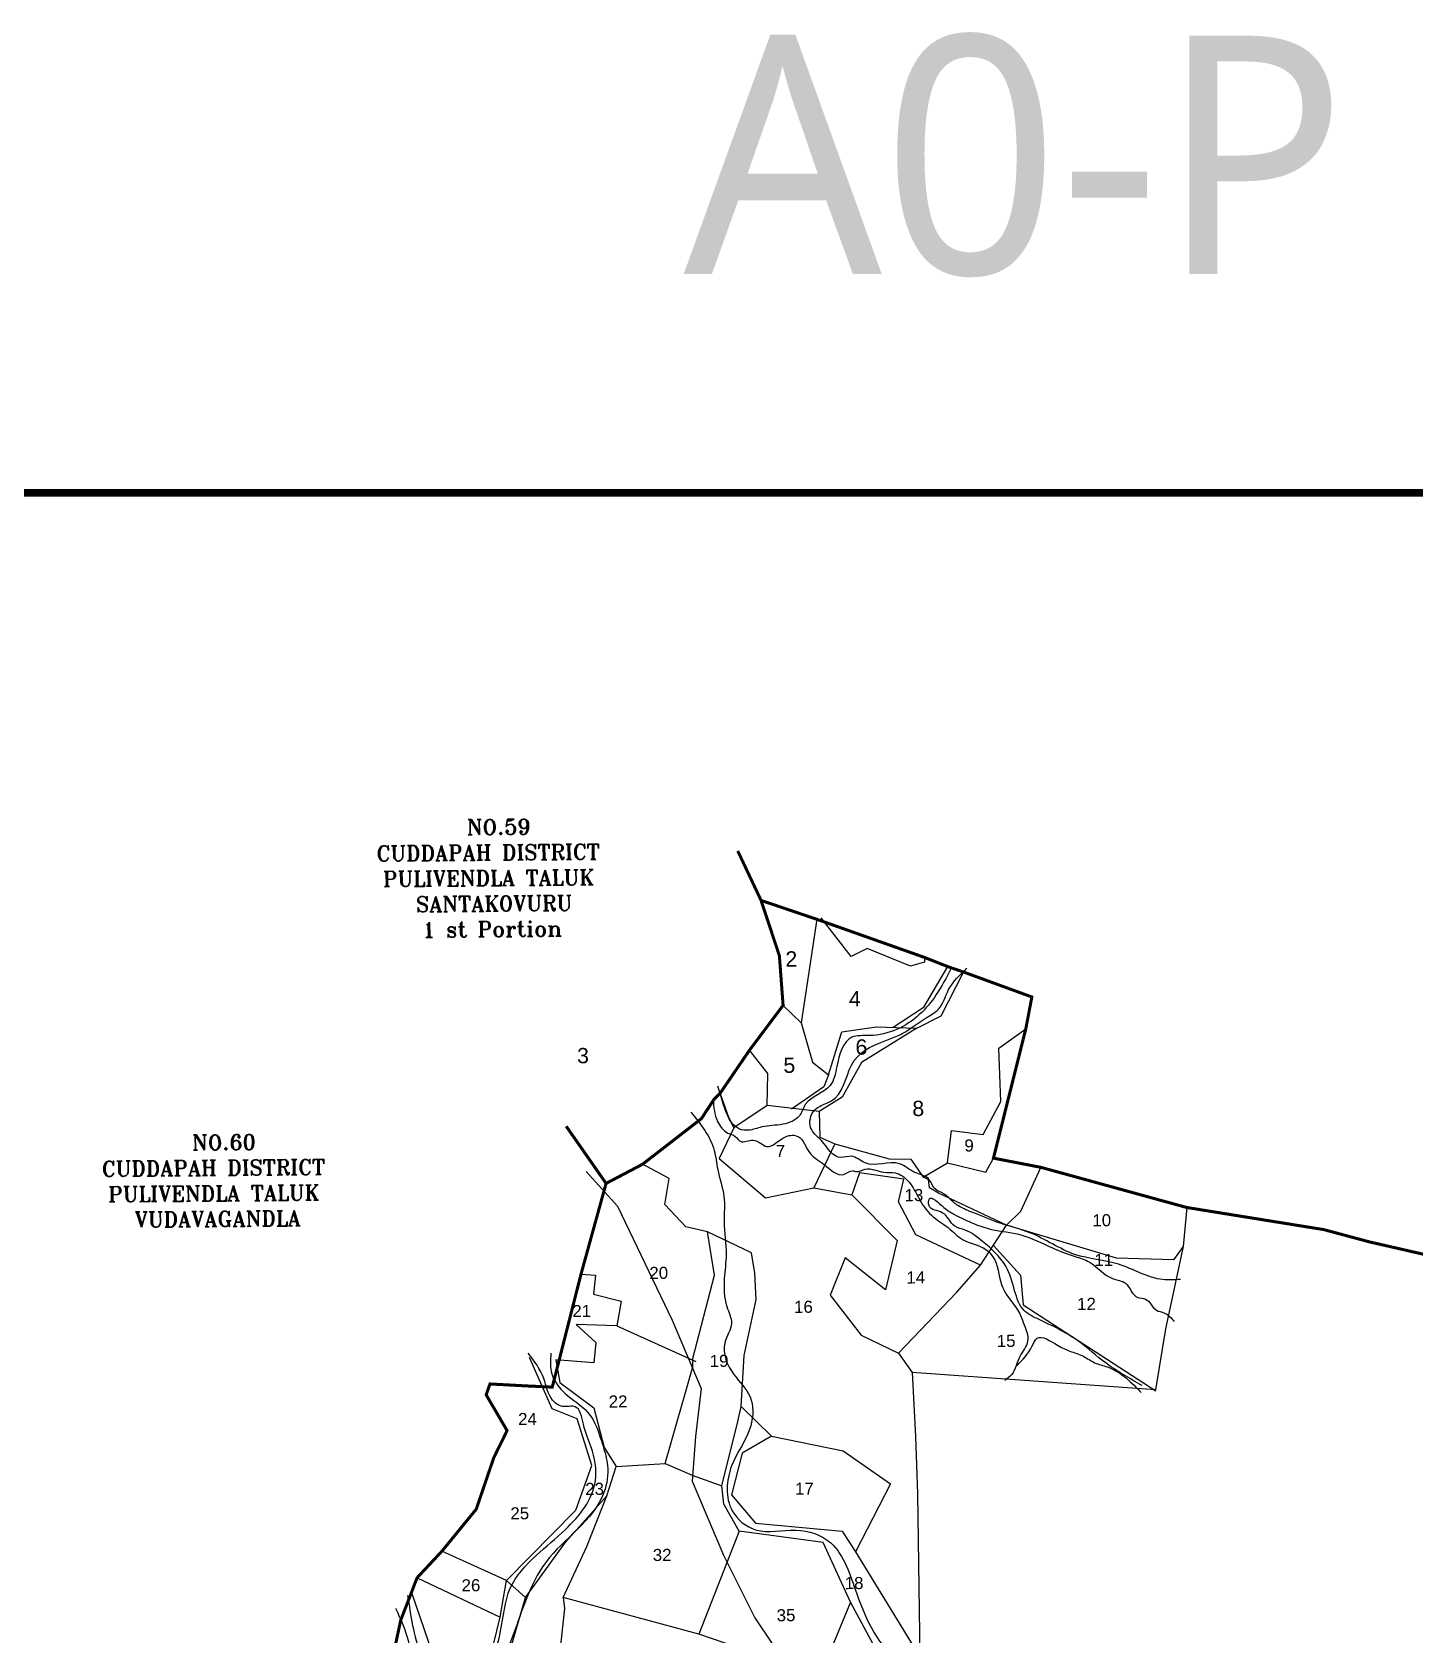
# Model space of a CAD drawing. Header units: inches. Extents: x 210717 to 244682, y 1601130 to 1612908.
# Drawn here: x 213538 to 215370, y 1610156 to 1612281 of the extents above; entities that cross this region are included whole.
import ezdxf
from ezdxf.enums import TextEntityAlignment as Align

# ---------------------------------------------------------------- set-up
doc = ezdxf.new("R2010")
doc.units = ezdxf.units.IN
doc.header["$LTSCALE"] = 15
doc.header["$MEASUREMENT"] = 0
for name, color, linetype in [('CADAS', 1, 'Continuous'), ('PLOT', 7, 'Continuous'), ('PLOT NO', 7, 'Continuous'), ('ROAD', 1, 'Continuous'), ('STREAM', 4, 'Continuous'), ('TEXT', 1, 'Continuous'), ('VILLAGE BOUNADRY', 5, 'Continuous'), ('VILLAGE BOUNDARY', 5, 'Continuous')]:
    doc.layers.add(name, color=color, linetype=linetype)
doc.styles.add('section', font='romant.shx', dxfattribs={"height": 2})
doc.styles.get("Standard").update_dxf_attribs({"font": 'arial.ttf'})
doc.styles.add('TMS', font='trebuc.ttf')

msp = doc.modelspace()

# ---------------------------------------------------------------- linework, layer by layer
at = {"layer": 'PLOT'}
for points in [[(214577.6, 1611104.8), (214556.9, 1610967.6)], [(214720.2, 1611054.3), (214720.4, 1611047.9), (214702, 1611042.5), (214644.3, 1611066), (214623.2, 1611055.6), (214583.3, 1611106.8)], [(214533, 1610990.7), (214556.9, 1610967.6), (214571.9, 1610915.2), (214593.2, 1610898.7), (214610.7, 1610955.8), (214657, 1610962.3), (214710.1, 1610960.6), (214742.4, 1610976.6), (214772.1, 1611034.9)], [(214751.1, 1611042.1), (214718.5, 1610987.2), (214678.7, 1610961.2)], [(214710.1, 1610960.6), (214636.7, 1610914.8), (214611.4, 1610868.8), (214580.8, 1610850.1), (214512, 1610857.9), (214512.7, 1610900.3), (214488.5, 1610931.3)], [(214580.8, 1610850.1), (214581.9, 1610815.9), (214601.5, 1610807.3), (214673.4, 1610787.3), (214702.4, 1610786.8), (214718.7, 1610762.9), (214751.1, 1610782), (214756, 1610824.7), (214798, 1610819.5), (214821.7, 1610863.3), (214818.9, 1610933.9), (214854.7, 1610959.8)], [(214593.2, 1610898.7), (214587.1, 1610882.6), (214544, 1610853.3)], [(214512, 1610857.9), (214467.5, 1610828.2), (214460.6, 1610843.2), (214449.5, 1610874.1)], [(214467.5, 1610828.2), (214448.3, 1610787.8), (214509.6, 1610735.8), (214573.8, 1610748.7), (214624.2, 1610739.6), (214684, 1610679.2), (214668.9, 1610613.5), (214615.4, 1610656.1), (214595.2, 1610606.7), (214636.4, 1610553.4), (214685.8, 1610529.8), (214704, 1610503.9)], [(214601.5, 1610807.3), (214573.8, 1610748.7)], [(214508.1, 1610127.5), (214421.5, 1610157.2), (214241.4, 1610206.1), (214272.7, 1610273.5), (214299.6, 1610340.7), (214311.8, 1610379.5), (214376.8, 1610383.3), (214412.4, 1610368.2), (214451.7, 1610354), (214472.8, 1610439.2), (214477.5, 1610459), (214481.3, 1610526.8), (214497.2, 1610600.8), (214495.7, 1610635.7), (214491.1, 1610662.6), (214432.7, 1610690.4), (214404, 1610697), (214376.3, 1610726.6), (214382.1, 1610761.3), (214346.7, 1610780.1)], [(214685.8, 1610529.8), (214763.4, 1610610.4), (214794.4, 1610646.4), (214829.2, 1610699.2), (214848, 1610717.8), (214874.7, 1610776)], [(214751.1, 1610782), (214801.5, 1610769.7), (214811.8, 1610788.2)], [(214794.4, 1610646.4), (214709.1, 1610686.5), (214685.8, 1610730.4), (214692.8, 1610760.2), (214634.4, 1610768.8), (214624.2, 1610739.6)], [(215063.2, 1610671.1), (215050.6, 1610653.4), (214974.7, 1610655.7), (214829.2, 1610699.2), (214739, 1610741.9), (214727.2, 1610748.8), (214725.5, 1610760), (214718.7, 1610762.9)], [(215067.9, 1610722.8), (215063.2, 1610671.1), (215039.7, 1610562), (215026.4, 1610481), (214704, 1610503.9), (214708.3, 1610419.2), (214711.2, 1610343.5), (214714.2, 1610127.4)], [(214376.8, 1610383.3), (214413.4, 1610511.6), (214413.3, 1610522.7), (214441.9, 1610633.2), (214432.7, 1610690.4)], [(214811.8, 1610672.3), (214847.7, 1610633.3), (214851, 1610593.8), (215027, 1610479.8)], [(214265.2, 1610634.5), (214284.6, 1610633.2), (214281.7, 1610608), (214318.5, 1610598.8), (214312.5, 1610565.9), (214417.5, 1610518.6)], [(214312.5, 1610565.9), (214258.9, 1610567.9), (214284.7, 1610544), (214282.1, 1610516.7), (214231.8, 1610521)], [(214055.6, 1609944.9), (214087.8, 1609938.9), (214147.1, 1609963.5), (214130.5, 1610067.6), (214158.2, 1610179.8), (214166.3, 1610228.5), (214258.1, 1610321.5), (214279.5, 1610380.7), (214260.2, 1610442.8), (214227, 1610455.9), (214197.1, 1610524.1)], [(214231.8, 1610521), (214237, 1610490.9), (214282, 1610457.3), (214295.8, 1610404.7), (214311.8, 1610379.5)], [(214477.5, 1610459), (214517.6, 1610419.7), (214612.5, 1610400.4), (214675.3, 1610356.6), (214629, 1610266.3), (214714.2, 1610127.4)], [(214517.6, 1610419.7), (214478.6, 1610397.4), (214464.6, 1610342.1), (214496.5, 1610304.4), (214611.4, 1610293.9), (214629, 1610266.3)], [(214655.5, 1610138.4), (214622.2, 1610199.9), (214586.1, 1610278.9), (214474.8, 1610293.8), (214454.3, 1610329.8), (214451.7, 1610354)], [(214170.8, 1609983.3), (214149.9, 1610063.3), (214191.4, 1610205.9), (214245.2, 1610279.8), (214299.6, 1610340.7)], [(214474.8, 1610293.8), (214421.5, 1610157.2)], [(214166.3, 1610228.5), (214080.8, 1610267.2)], [(214047.9, 1610232), (214158.2, 1610179.8)], [(214191.4, 1610205.9), (214166.3, 1610228.5)], [(214040.4, 1610212.4), (214079.5, 1610098.9), (214085, 1609975.9), (214087.8, 1609938.9)], [(214241.4, 1610206.1), (214243.5, 1610191.4), (214235.3, 1610118.2)], [(214622.2, 1610199.9), (214549.5, 1610023.3), (214551, 1609979.8), (214732.4, 1609880.5)]]:
    msp.add_lwpolyline(points, dxfattribs=at)
at = {"layer": 'ROAD', "color": 30}
msp.add_lwpolyline([(214271.8, 1610770.3), (214313.5, 1610724.4), (214385.9, 1610573.4), (214424.3, 1610482.8), (214416.8, 1610419.1), (214412.3, 1610360.1), (214453.8, 1610261.9), (214495.6, 1610178.8), (214542.3, 1610109)], dxfattribs=at)
at = {"layer": 'STREAM'}
for points in [[(214755.4, 1611039.1), (214736, 1611004.9), (214713.5, 1610978.4), (214647.6, 1610950.6), (214624.1, 1610948.4), (214604.2, 1610909.5), (214595.5, 1610884.5), (214562.4, 1610859.1), (214554.7, 1610844.4), (214532.7, 1610833.1), (214505, 1610829.5), (214487, 1610825.2), (214475.3, 1610826.8), (214453.6, 1610860.2), (214446.5, 1610883.7)], [(215059.5, 1610627.4), (215036.2, 1610627.2), (214977.5, 1610647.5), (214919.7, 1610660.6), (214860.2, 1610689.3), (214820.6, 1610702), (214785.8, 1610715.6), (214765.5, 1610724.9), (214753.5, 1610734.7), (214745.7, 1610741), (214734.8, 1610747.1), (214725.5, 1610761.1), (214707.7, 1610769.3), (214687.3, 1610780.8), (214641.8, 1610781.8), (214623.4, 1610790.7), (214609.8, 1610789), (214583.7, 1610811.4), (214569.4, 1610829), (214574.5, 1610851.8), (214589.6, 1610860.5), (214601.8, 1610867.8), (214627.2, 1610917.5), (214673.6, 1610945.9), (214691, 1610953.3), (214722.5, 1610974.3), (214738.8, 1610985.6), (214752.4, 1611011.5), (214776.7, 1611039.8)], [(214440.3, 1610865.6), (214446.1, 1610836.9), (214459.8, 1610821.5), (214469.3, 1610817.1), (214476.5, 1610810.5), (214493.4, 1610812.1), (214511.5, 1610803.6), (214536.1, 1610816.6), (214553, 1610816.7), (214568.1, 1610795.5), (214588, 1610779.3), (214613.1, 1610766.5), (214625.5, 1610771.3), (214630, 1610770.5), (214641.9, 1610773.6), (214666.6, 1610769.4), (214681.8, 1610768.7), (214699.7, 1610756.7), (214712.9, 1610735.2), (214729.5, 1610712.5), (214751.8, 1610696.1), (214770.8, 1610680.5), (214801.7, 1610667.1), (214813.4, 1610653.4), (214824, 1610616.5), (214846.2, 1610582.6), (214851.3, 1610570.2), (214857.1, 1610545.6), (214846.7, 1610525.2), (214836.1, 1610501.6), (214826.7, 1610493.5)], [(214410.6, 1610849.3), (214441.7, 1610798.5), (214446.3, 1610773.2), (214454.6, 1610737.3), (214454.9, 1610704.4), (214457.5, 1610660.3), (214455.1, 1610628.7), (214458.5, 1610591.5), (214464.5, 1610569.4), (214455.8, 1610543.2), (214467.7, 1610501.5), (214489.3, 1610472), (214490.1, 1610433.3), (214464.8, 1610380.3), (214465.7, 1610320.6), (214496.6, 1610295.5), (214549.9, 1610295.1), (214596.3, 1610278.2), (214616.6, 1610248.1), (214630.7, 1610210.7), (214653.4, 1610159.8), (214672.3, 1610132.4), (214704.6, 1610091.4), (214724.9, 1610060.5), (214740.6, 1610037.5), (214749.9, 1609989.2), (214751.3, 1609935.3), (214746.8, 1609884.6), (214738.6, 1609856.1), (214728.5, 1609840.9), (214730.4, 1609779.8), (214766, 1609776.1), (214818.5, 1609774.8), (214850.5, 1609767.1), (214870.6, 1609757.5), (214874.7, 1609751.7), (214859.7, 1609733), (214851.8, 1609718.3), (214833.2, 1609710.5), (214815.6, 1609689.5), (214789.3, 1609647.1), (214781, 1609581), (214787.6, 1609534.9), (214806.5, 1609503.5), (214827.7, 1609466.8), (214873.6, 1609363.9), (214910, 1609309.1), (214915.8, 1609256.3), (214920.8, 1609197.3), (214930.9, 1609148.6), (214926.8, 1609109.1), (214922.7, 1609069.1), (214939.9, 1609035), (214969.5, 1609002.4), (215000, 1608970.2), (215015.5, 1608921.1), (215038.4, 1608852.6), (215039.3, 1608805.9), (215026.4, 1608745.9), (215019.7, 1608702.3), (215007.6, 1608613.1), (215006.5, 1608577.1), (214990.8, 1608548.1), (214964.1, 1608492.4), (214961, 1608448.4), (214977.2, 1608373.7), (214975.1, 1608359.5), (214960.2, 1608334), (214935.6, 1608299.6), (214900.8, 1608258.1), (214906.8, 1608228), (214917.5, 1608179.7), (214910.6, 1608147.7), (214895.8, 1608121.4), (214886.2, 1608093.7), (214899.8, 1608065.9), (214900.4, 1608042.8), (214874.7, 1607986.7), (214838.7, 1607935.4), (214779.6, 1607925.1), (214714.5, 1607925.9), (214640.3, 1607923.9), (214590.5, 1607923.5), (214528.7, 1607926.5), (214463.4, 1607925.1), (214430.1, 1607919.9), (214403.2, 1607950.3), (214372, 1607960.3), (214341.9, 1607992.4), (214324, 1608013.6), (214307.4, 1608060.7), (214292.7, 1608068.2), (214273.9, 1608036), (214247.5, 1608005), (214237.6, 1607960.9), (214225.8, 1607933.8), (214221.2, 1607910.2), (214219.6, 1607887.1), (214206.9, 1607813), (214211.1, 1607780.6), (214221.9, 1607763.8), (214225.6, 1607754.5), (214205.3, 1607729.9), (214171, 1607688.2), (214138.3, 1607664.4), (214112.5, 1607618.9), (214109.1, 1607599.3), (214090.6, 1607576.5), (214074.9, 1607483.7), (214057.6, 1607431.6), (214033.9, 1607393.6), (213993.4, 1607347.6), (213944.3, 1607324.5), (213930.2, 1607290.8), (213897.6, 1607259.9), (213857.2, 1607206.2), (213825.8, 1607137.6), (213798.6, 1607032.6), (213779.9, 1606985), (213761.5, 1606944), (213746.3, 1606905.6), (213735.8, 1606887.3), (213678.1, 1606881.5), (213627.4, 1606879.8), (213588.8, 1606877.2), (213540.8, 1606875), (213535.5, 1606872.8), (213487.6, 1606855.9), (213458.1, 1606811.9), (213434.8, 1606778.4), (213402.1, 1606698.9), (213365.1, 1606658.2), (213360.3, 1606658.1), (213346.2, 1606688.7), (213328.7, 1606713.8), (213310.2, 1606787.7), (213262.5, 1606849), (213259.7, 1606920.5), (213288.1, 1606974.5), (213328.9, 1607050.3), (213351.1, 1607103.3), (213357.1, 1607180.2), (213352.4, 1607315), (213321.3, 1607369.4), (213285.4, 1607412.1), (213261.9, 1607447.5), (213243.7, 1607499.7), (213216.1, 1607550.5), (213215.2, 1607605.1), (213190.8, 1607651.9), (213139.6, 1607708.8), (213128.1, 1607761.1), (213110.5, 1607787.1), (213103.1, 1607816.2), (213069.5, 1607844.8), (213064.5, 1607859), (213022.3, 1607910.1), (212946.7, 1607972.1), (212877.6, 1607997.7)], [(215008.7, 1610487), (214959.4, 1610517.6), (214926.2, 1610544.2), (214872.4, 1610574.2), (214852.4, 1610586.2), (214839.9, 1610612.4), (214828, 1610645.2), (214797.2, 1610677.9), (214774.1, 1610692.9), (214760.7, 1610698.1), (214743.9, 1610715.9), (214726.4, 1610725.2), (214726.6, 1610733.8), (214746.1, 1610722.9), (214759.5, 1610713.9), (214786.5, 1610701.1), (214809, 1610693.8), (214848.1, 1610686.6), (214889.9, 1610669.3), (214919.9, 1610657.9), (214938.6, 1610650.6), (214970.4, 1610628.4), (214986.8, 1610622.4), (215003, 1610603.5), (215013.1, 1610601.4), (215028, 1610586.6), (215037.7, 1610583.3), (215051.4, 1610571.8)], [(214843, 1610513.5), (214862.8, 1610538.6), (214869.6, 1610549.4), (214896.6, 1610540.2), (214913, 1610532.4), (214931.1, 1610525.6), (214945.8, 1610517.1), (214962.8, 1610511.4), (214987.9, 1610496.4), (215007.7, 1610477.5)], [(214035.4, 1610208.6), (214052.4, 1610129.4), (214076.9, 1610063.5), (214079.6, 1609988.7), (214090.2, 1609935.3), (214124.8, 1609945.2), (214145.5, 1609961.7), (214139.6, 1609999.3), (214134.9, 1610073.5), (214158.6, 1610161.5), (214171.4, 1610218.1), (214205.6, 1610261.6), (214244.5, 1610296), (214284.3, 1610360.8), (214278.8, 1610405), (214268.3, 1610435.4), (214257.5, 1610458.7), (214240.7, 1610459.1), (214227.3, 1610467.6), (214215.9, 1610496), (214195.2, 1610529.9)], [(214225.3, 1610529.7), (214226.5, 1610502.2), (214244.1, 1610476.4), (214273.8, 1610451.7), (214294, 1610407.6), (214300.4, 1610380.7), (214295.6, 1610345.1), (214218.4, 1610252.4), (214192.4, 1610203.3), (214175.9, 1610157.9), (214156.1, 1610099.8), (214152.1, 1610021.4), (214160.1, 1609985.8), (214158.8, 1609953.3), (214116.7, 1609927.7), (214080.3, 1609905.1), (214071.8, 1609882.1), (214077.8, 1609831.8), (214116, 1609779.5), (214146.3, 1609748.2), (214167.8, 1609726.5), (214165.6, 1609687.8), (214176.1, 1609650.7), (214205.2, 1609584.5), (214234.8, 1609527.3), (214250.7, 1609505), (214263.9, 1609451.7), (214279.6, 1609401), (214281, 1609298.8), (214278.6, 1609222), (214278.2, 1609154.8), (214264, 1609082.9), (214253.7, 1608982.2), (214245.5, 1608926.7), (214218.9, 1608881.2), (214190.6, 1608857.1), (214157.2, 1608823.7), (214176.7, 1608749.3), (214203.1, 1608696.6), (214225.9, 1608649.4), (214236.5, 1608606.8), (214262.6, 1608592.8), (214295.8, 1608578.8), (214351.2, 1608539.7), (214388.1, 1608508.5), (214439.5, 1608456), (214489.7, 1608420.8), (214549.6, 1608386.2), (214560.6, 1608346.1), (214611, 1608297), (214647.2, 1608228.1), (214688.5, 1608167.6), (214722.1, 1608110.9), (214727.4, 1608086.1), (214692.7, 1608032.3), (214666.2, 1607971.1), (214657.3, 1607946.6), (214744.4, 1607941.2), (214784.7, 1607934.9), (214813.7, 1607937.2), (214838.6, 1607938.4)], [(215006, 1608585.4), (215042.9, 1608646), (215053, 1608710.4), (215086.8, 1608760.4), (215112.3, 1608831.5), (215144, 1608942.2), (215164.3, 1609046.6), (215176.8, 1609113.5), (215205.9, 1609148.7), (215287.9, 1609180.4), (215374.6, 1609267.1), (215514.2, 1609334.2), (215580.9, 1609353.5), (215610.6, 1609407.5), (215632.4, 1609431.4), (215614.1, 1609473.6), (215603.2, 1609507.7), (215594.7, 1609543.4), (215651.2, 1609625.1), (215712.8, 1609666.3), (215736.9, 1609707.2), (215777.4, 1609745), (215809.8, 1609767.3), (215838.9, 1609793.6), (215885, 1609839.6), (215909.1, 1609880.6), (215981.2, 1609941.9), (215996.3, 1609981.1), (216019.6, 1610029.3), (216066.6, 1610053.4), (216096.7, 1610061.8), (216124.2, 1610094.6), (216179, 1610169.5), (216200.7, 1610215.2)], [(214069.3, 1607597.1), (214095.3, 1607643.1), (214120, 1607680.4), (214167, 1607715.9), (214194.8, 1607749.3), (214188.4, 1607782.3), (214201.3, 1607874.3), (214202.9, 1607933.3), (214222.9, 1607970.6), (214254, 1608042.3), (214293.3, 1608084.9), (214318.4, 1608066.8), (214339.7, 1608024.7), (214351.7, 1607991.8), (214397.2, 1607964.7), (214433, 1607944.6), (214498.4, 1607942.1), (214582, 1607937.7), (214634.9, 1607936.6), (214652, 1607970.3), (214672.5, 1608015.3), (214691, 1608048.5), (214709.2, 1608067.5), (214712, 1608092.9), (214663.4, 1608178.9), (214631.8, 1608245.2), (214604.1, 1608265.9), (214561.4, 1608317.9), (214532.5, 1608367), (214514.4, 1608393.8), (214484.1, 1608419.2), (214435.4, 1608455), (214349.1, 1608527.7), (214282.1, 1608568.8), (214240.1, 1608592.9), (214218.9, 1608632.4), (214198.3, 1608655.6), (214162.9, 1608738.6), (214130.2, 1608815.7), (214163.4, 1608854.1), (214193.8, 1608881.3), (214235.9, 1608967.9), (214249.8, 1609011.8), (214237.2, 1609050.9), (214246.5, 1609100.3), (214261.2, 1609174.5), (214262.7, 1609241.1), (214259.2, 1609286.4), (214262.4, 1609327.6), (214254.5, 1609430.7), (214241.6, 1609507.4), (214194.1, 1609578.2), (214164.9, 1609660.8), (214148.5, 1609727.3), (214116.1, 1609769.8), (214068.4, 1609801.4), (214063.6, 1609827), (214049.3, 1609895.1), (214071.9, 1609932.9), (214074, 1609980.3), (214067.3, 1610056.8), (214044.9, 1610112.1), (214037, 1610147.1), (214019.8, 1610191.2)]]:
    msp.add_spline(points, degree=3, dxfattribs=at)
at = {"layer": 'VILLAGE BOUNADRY', "const_width": 10}
msp.add_lwpolyline([(210753, 1611669.9), (218929.3, 1611669.9), (218929.3, 1602810.3), (210753, 1602810.3)], close=True, dxfattribs=at)
at = {"layer": 'VILLAGE BOUNDARY', "const_width": 4}
for points in [[(214472.9, 1611195.3), (214503.8, 1611129.8), (214577.6, 1611104.8), (214720.2, 1611054.3), (214751.1, 1611042.1), (214772.1, 1611034.9), (214862.7, 1611001.8), (214854.7, 1610959.8), (214811.8, 1610788.2), (214874.7, 1610776), (215067.9, 1610722.8), (215249.5, 1610693.5), (215310.5, 1610677.1), (215414.1, 1610653.4)], [(214008.1, 1610090.7), (214026.2, 1610175.7), (214040.4, 1610212.4), (214047.9, 1610232), (214080.8, 1610267.2), (214126.3, 1610322.9), (214149.6, 1610391.2), (214167.2, 1610427.1), (214139.5, 1610474.5), (214144.5, 1610488.9), (214193.2, 1610486.3), (214227.1, 1610484.7), (214265.2, 1610634.5), (214298.4, 1610754.7), (214245.6, 1610830.4), (214298.4, 1610754.7), (214346.7, 1610780.1), (214424.8, 1610840.6), (214441.6, 1610866.4), (214449.5, 1610874.1), (214488.5, 1610931.3), (214533, 1610990.7), (214528.1, 1611056.4), (214503.8, 1611129.8)]]:
    msp.add_lwpolyline(points, dxfattribs=at)

# ---------------------------------------------------------------- texts
at = {"layer": 'CADAS', "color": 2, "style": 'TMS'}
msp.add_text('A0-P', height=315.69, dxfattribs=at).set_placement((214401.3, 1611960.1))
at = {"layer": 'PLOT NO'}
for s, height, p in [('2', 20.3, (214543.9, 1611052.2)), ('4', 20.3, (214628, 1610999.4)), ('6', 20.3, (214636.8, 1610935.5)), ('3', 20.3, (214267.8, 1610924.1)), ('5', 20.3, (214541.3, 1610911.4)), ('8', 20.3, (214712.1, 1610854.1)), ('7', 16, (214529.5, 1610797.6)), ('9', 16, (214779.5, 1610805)), ('13', 16, (214706.4, 1610739.2)), ('10', 16, (214955.3, 1610705.9)), ('20', 16, (214368.2, 1610636.2)), ('11', 16, (214958, 1610653.3)), ('14', 16, (214708.8, 1610630.1)), ('12', 16, (214935.1, 1610595.1)), ('21', 16, (214266.1, 1610585.6)), ('16', 16, (214560, 1610591.2)), ('15', 16, (214828.6, 1610546)), ('19', 16, (214448.2, 1610519.5)), ('22', 16, (214314.3, 1610465.7)), ('24', 16, (214194.2, 1610442.5)), ('23', 16, (214283.2, 1610349.9)), ('17', 16, (214561.2, 1610350.1)), ('25', 16, (214184, 1610317.5)), ('32', 16, (214372.7, 1610262.3)), ('26', 16, (214119.3, 1610222.1)), ('18', 16, (214627.1, 1610225)), ('35', 16, (214536.9, 1610182.4))]:
    msp.add_text(s, height=height, rotation=0.486, dxfattribs=at).set_placement(p, align=Align.MIDDLE_CENTER)
at = {"layer": 'TEXT', "char_height": 20.304, "width": 350.685, "attachment_point": 1, "rotation": 0.486, "style": 'section'}
for s, insert in [('\\pi130.86661;NO.59 \\P\\pi10.97516;CUDDAPAH DISTRICT \\P\\pi19.19353;PULIVENDLA TALUK \\P\\pi62.70252;SANTAKOVURU\\P\\pi70.92089;1 st Portion', (213982.9, 1611235.8)), ('\\pi130.86661;NO.60 \\P\\pi10.97516;CUDDAPAH DISTRICT \\P\\pi19.19353;PULIVENDLA TALUK \\P\\pi54.00072;VUDAVAGANDLA', (213618.8, 1610817.9))]:
    msp.add_mtext(s, dxfattribs=dict(at, insert=insert))

doc.saveas('drawing.dxf')
